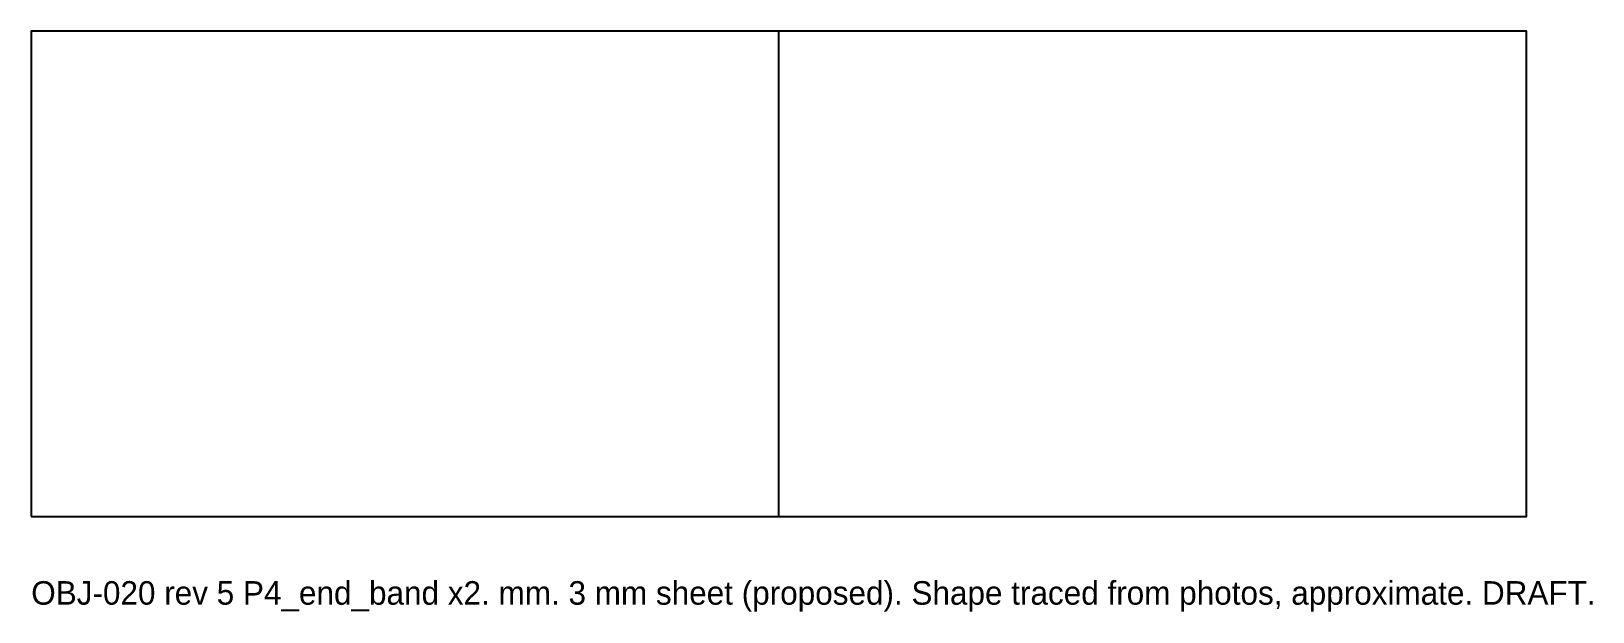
# Model space of a CAD drawing. Header units: millimetres. Extents: x 0 to 531, y -32 to 165.
import ezdxf

# ---------------------------------------------------------------- set-up
doc = ezdxf.new("R2010")
doc.units = ezdxf.units.MM
for name, color, linetype in [('BEND', 5, 'Continuous'), ('CUT', 7, 'Continuous'), ('NOTE', 8, 'Continuous')]:
    doc.layers.add(name, color=color, linetype=linetype)

msp = doc.modelspace()

# ---------------------------------------------------------------- linework, layer by layer
at = {"layer": 'BEND'}
msp.add_line((254.02, 0), (254.02, 165), dxfattribs=at)
at = {"layer": 'CUT'}
msp.add_lwpolyline([(0, 0), (508.04, 0), (508.04, 165), (0, 165)], close=True, dxfattribs=at)

# ---------------------------------------------------------------- texts
at = {"layer": 'NOTE'}
msp.add_text('OBJ-020 rev 5 P4_end_band x2. mm. 3 mm sheet (proposed). Shape traced from photos, approximate. DRAFT.', height=8, dxfattribs=at).set_placement((0, -30))

doc.saveas('drawing.dxf')
